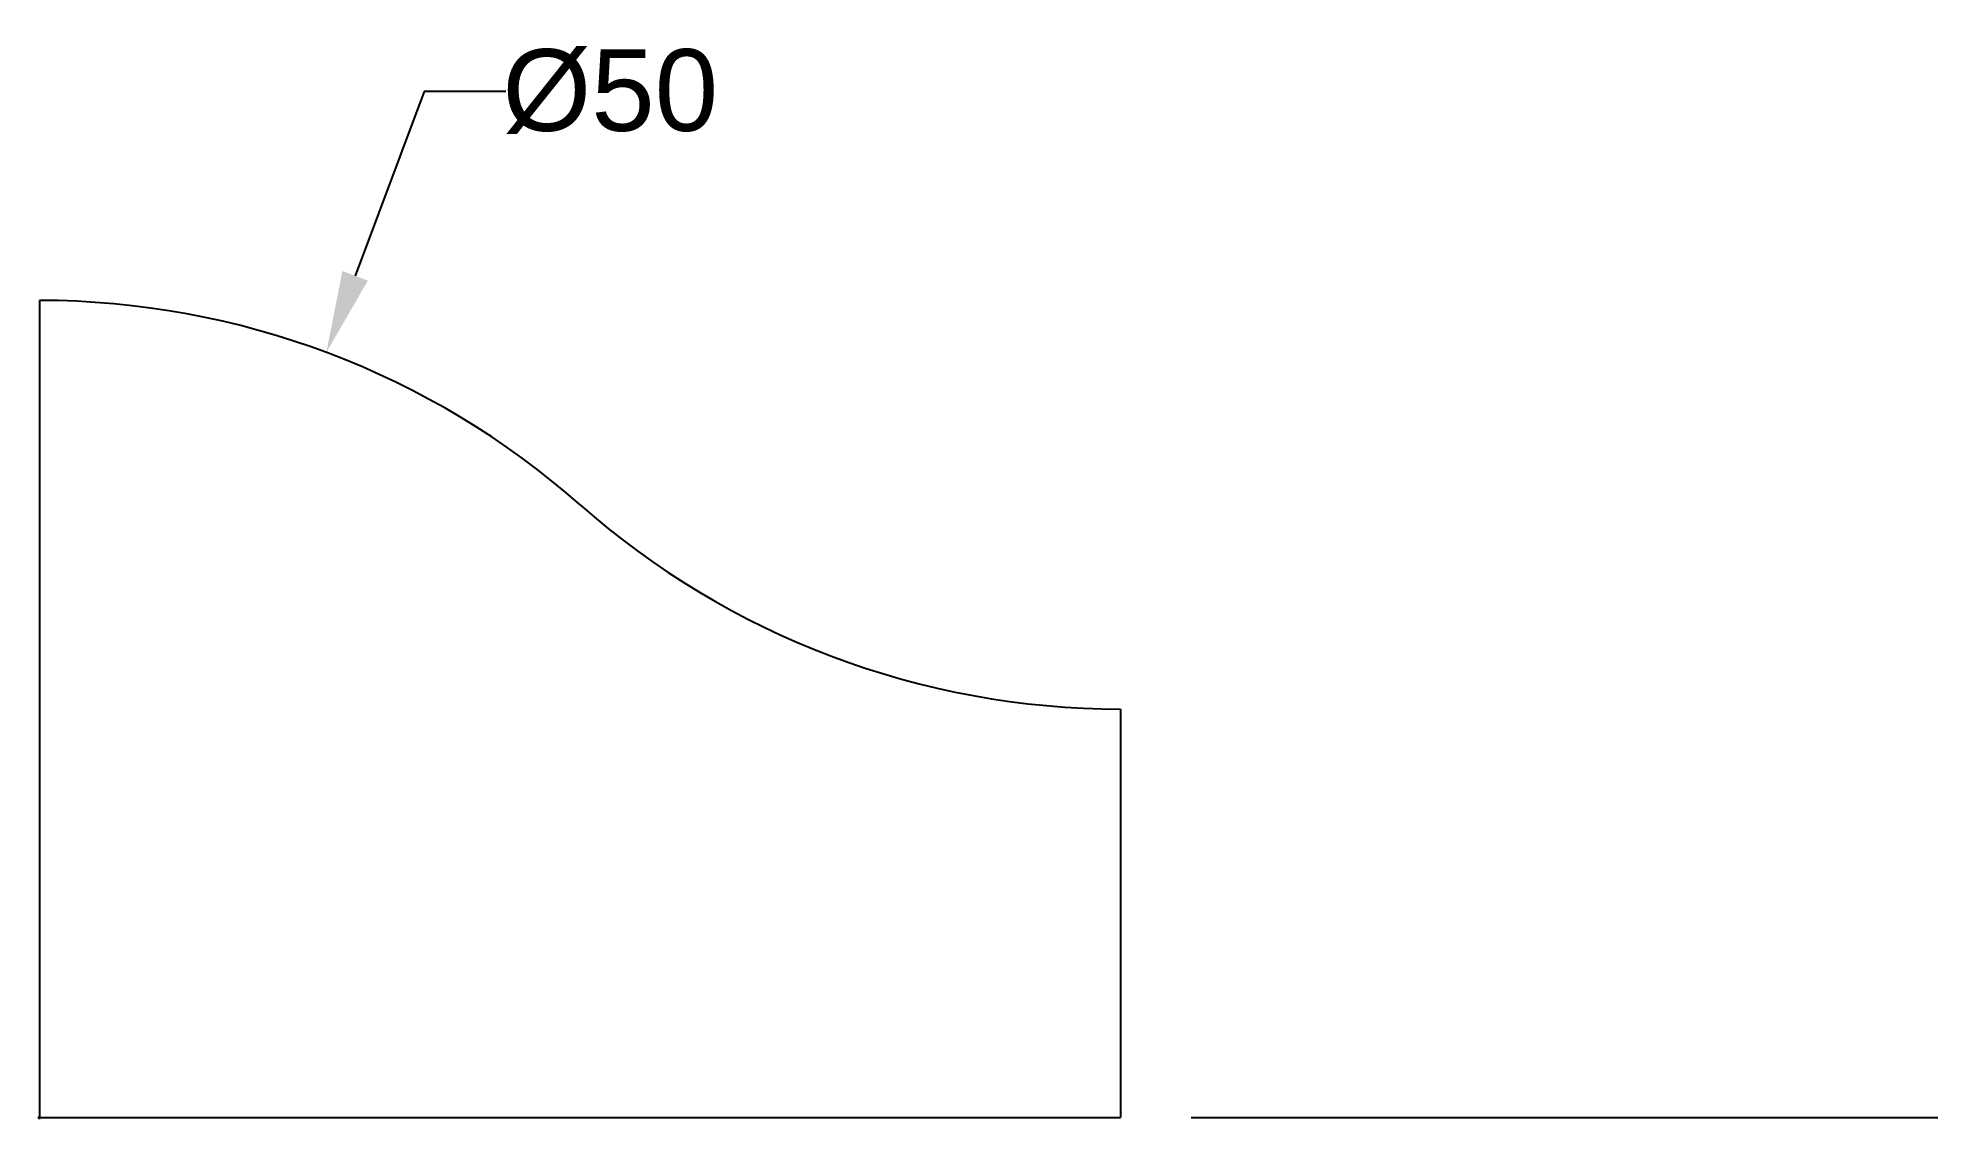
# Model space of a CAD drawing. Header units: millimetres. Extents: x 99 to 215, y 115 to 181.
import ezdxf

# ---------------------------------------------------------------- set-up
doc = ezdxf.new("R2010")
doc.units = ezdxf.units.MM
doc.header["$MEASUREMENT"] = 0
doc.styles.get("Standard").update_dxf_attribs({"font": 'Arial.ttf'})
doc.dimstyles.get("Standard").update_dxf_attribs({"dimtxt": 5, "dimasz": 5, "dimexe": 0.18, "dimexo": 0.0625, "dimgap": 0.09, "dimtad": 0, "dimtih": 1, "dimtoh": 1, "dimdec": 0, "dimzin": 0, "dimdsep": 46, "dimtxsty": 'Standard', "dimcen": 0.09, "dimadec": 0, "dimazin": 0, "dimtfac": 1, "dimtdec": 0, "dimtofl": 0, "dimtmove": 0, "dimatfit": 3, "dimfxl": 1, "dimtolj": 1, "dimtzin": 0, "dimarcsym": 0})

# ---------------------------------------------------------------- blocks, each defined once
blk = doc.blocks.new('*D3')
at = {"color": 0, "lineweight": -2, "transparency": 16777216}
for p, q in [((122.59, 178.12), (118.37, 166.84)), ((127.59, 178.12), (122.59, 178.12)), ((98.97, 115.34), (99.15, 115.34)), ((99.06, 115.25), (99.06, 115.43))]:
    blk.add_line(p, q, dxfattribs=at)
at = {"color": 0, "transparency": 16777216}
blk.add_solid([(117.59, 167.14), (119.15, 166.55), (116.61, 162.16)], dxfattribs=at)
at = {"layer": 'Defpoints', "color": 0, "transparency": 16777216}
for p in [(116.61, 162.16), (99.06, 115.34)]:
    blk.add_point(p, dxfattribs=at)
at = {"color": 0, "transparency": 16777216, "insert": (133.98, 178.12), "char_height": 5, "attachment_point": 5}
blk.add_mtext('\\A1;%%C50', dxfattribs=at)

msp = doc.modelspace()

# ---------------------------------------------------------------- linework, layer by layer
for p, q in [((99.06, 165.34), (99.06, 115.34)), ((165.2, 140.34), (165.2, 115.34)), ((99.06, 115.34), (149.06, 115.34)), ((149.06, 115.34), (165.2, 115.34)), ((169.51, 115.34), (215.2, 115.34))]:
    msp.add_line(p, q)
for centre, start, end in [((99.06, 115.34), 48.5904, 90), ((165.2, 190.34), 228.5904, 270)]:
    msp.add_arc(centre, 50, start, end)

# ---------------------------------------------------------------- dimensions: what is measured, and where the dimension line sits
dim = msp.add_radius_dim(center=(99.06, 115.34), mpoint=(116.61, 162.16), text='%%C50', dimstyle='Standard')
dim.commit()
dim.dimension.update_dxf_attribs({"geometry": '*D3', "text_midpoint": (133.98, 178.12), "dimtype": 164})

doc.saveas('drawing.dxf')
